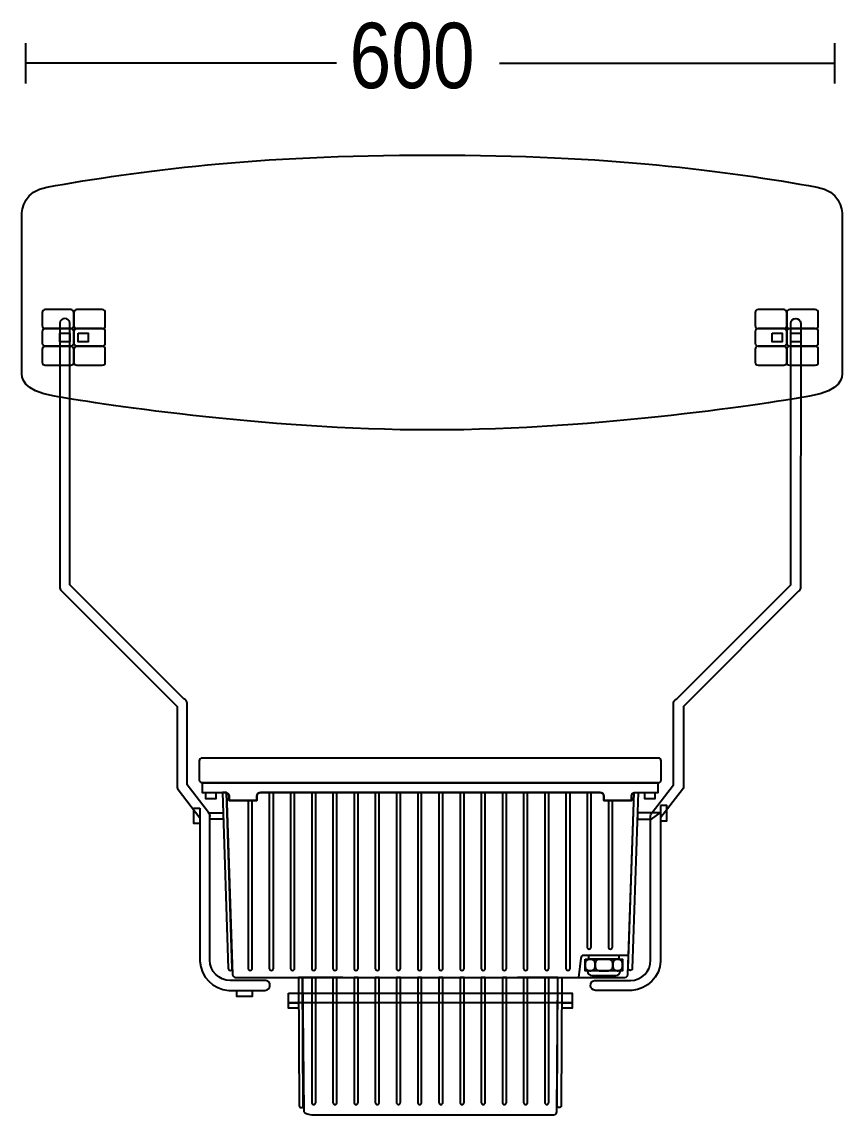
# Model space of a CAD drawing. Extents: x 0 to 208, y 8 to 218.
# Drawn here: x 0.2 to 97.3, y 89.3 to 218.1 of the extents above; entities that cross this region are included whole.
import ezdxf

# ---------------------------------------------------------------- set-up
doc = ezdxf.new("R2010")
doc.units = 0
doc.layers.add('LIVELLO_1', color=160, linetype='Continuous')
doc.styles.add('STD', font='txt')

# ---------------------------------------------------------------- blocks, each defined once
blk = doc.blocks.new('AI9-BLK1')
at = {"layer": 'LIVELLO_1', "color": 7}
for p, q in [((-103.48, 99.29), (-103.48, 104.1)), ((-7.74, 99.29), (-7.74, 104.1)), ((-66.7, 101.7), (-103.48, 101.7)), ((-47.4, 101.7), (-7.74, 101.7))]:
    blk.add_line(p, q, dxfattribs=at)
for points in [[(-99.46, 69.76), (-98.27, 69.76), (-98.27, 68.73), (-99.46, 68.73)], [(-97.28, 69.76), (-96.09, 69.76), (-96.09, 68.73), (-97.28, 68.73)], [(-15.14, 69.76), (-13.94, 69.76), (-13.94, 68.73), (-15.14, 68.73)], [(-12.95, 69.76), (-11.76, 69.76), (-11.76, 68.73), (-12.95, 68.73)], [(-82.18, 15.37), (-81.01, 15.37), (-81.01, 14.6), (-82.18, 14.6)], [(-30.21, 15.37), (-29.04, 15.37), (-29.04, 14.6), (-30.21, 14.6)], [(-82.87, 13.49), (-82.87, 11.68), (-83.6, 11.68), (-83.6, 13.49)], [(-80.14, 12.96), (-80.14, 12.2), (-81.72, 12.2), (-81.72, 12.96)], [(-31.09, 12.96), (-31.09, 12.2), (-29.41, 12.2), (-28.4, 12.96)], [(-28.35, 13.83), (-28.35, 12.01), (-27.62, 12.01), (-27.62, 13.83)], [(-37.27, -4.37), (-32.85, -4.37), (-32.85, -5.75), (-37.27, -5.75)], [(-36.85, -3.92), (-33.28, -3.92), (-33.28, -4.37), (-36.85, -4.37)], [(-78.5, -8.07), (-76.69, -8.07), (-76.69, -8.79), (-78.5, -8.79)], [(-72.39, -8.39), (-38.83, -8.39), (-38.83, -9.53), (-40.39, -9.53), (-70.83, -9.53), (-72.39, -9.53)], [(-72.39, -9.55), (-71.21, -9.55), (-71.21, -10.19), (-72.39, -10.19)], [(-40.01, -9.55), (-38.83, -9.55), (-38.83, -10.19), (-40.01, -10.19)]]:
    blk.add_lwpolyline(points, close=True, dxfattribs=at)
for points, knots in [([(-55.4, 90.83), (-76.51, 90.83), (-89.96, 89), (-101.01, 87.04), (-103.58, 86.58), (-103.96, 84.59), (-103.96, 83.59), (-103.96, 83.59), (-103.96, 65.33), (-103.96, 65.33), (-103.96, 64.37), (-103.96, 62.98), (-100.08, 62.28), (-96, 61.55), (-75.45, 58.28), (-55.4, 58.28), (-35.36, 58.28), (-14.81, 61.55), (-10.73, 62.28), (-6.85, 62.98), (-6.85, 64.37), (-6.85, 65.33), (-6.85, 65.33), (-6.85, 83.59), (-6.85, 83.59), (-6.85, 84.59), (-7.23, 86.58), (-9.8, 87.04), (-20.85, 89), (-34.29, 90.83), (-55.4, 90.83)], [0, 0, 0, 0, 1, 1, 1, 2, 2, 2, 3, 3, 3, 4, 4, 4, 5, 5, 5, 6, 6, 6, 7, 7, 7, 8, 8, 8, 9, 9, 9, 10, 10, 10, 10]), ([(-101.18, 72.54), (-101.18, 72.54), (-98.16, 72.54), (-98.16, 72.54), (-97.97, 72.54), (-97.8, 72.38), (-97.8, 72.18), (-97.8, 72.18), (-97.8, 70.64), (-97.8, 70.64), (-97.8, 70.45), (-97.97, 70.28), (-98.16, 70.28), (-98.16, 70.28), (-101.18, 70.28), (-101.18, 70.28), (-101.38, 70.28), (-101.54, 70.45), (-101.54, 70.64), (-101.54, 70.64), (-101.54, 72.18), (-101.54, 72.18), (-101.54, 72.38), (-101.38, 72.54), (-101.18, 72.54)], [0, 0, 0, 0, 1, 1, 1, 2, 2, 2, 3, 3, 3, 4, 4, 4, 5, 5, 5, 6, 6, 6, 7, 7, 7, 8, 8, 8, 8]), ([(-97.44, 72.54), (-97.44, 72.54), (-94.43, 72.54), (-94.43, 72.54), (-94.23, 72.54), (-94.07, 72.38), (-94.07, 72.18), (-94.07, 72.18), (-94.07, 70.64), (-94.07, 70.64), (-94.07, 70.45), (-94.23, 70.28), (-94.43, 70.28), (-94.43, 70.28), (-97.44, 70.28), (-97.44, 70.28), (-97.64, 70.28), (-97.8, 70.45), (-97.8, 70.64), (-97.8, 70.64), (-97.8, 72.18), (-97.8, 72.18), (-97.8, 72.38), (-97.64, 72.54), (-97.44, 72.54)], [0, 0, 0, 0, 1, 1, 1, 2, 2, 2, 3, 3, 3, 4, 4, 4, 5, 5, 5, 6, 6, 6, 7, 7, 7, 8, 8, 8, 8]), ([(-16.8, 72.54), (-16.8, 72.54), (-13.78, 72.54), (-13.78, 72.54), (-13.58, 72.54), (-13.42, 72.38), (-13.42, 72.18), (-13.42, 72.18), (-13.42, 70.64), (-13.42, 70.64), (-13.42, 70.45), (-13.58, 70.28), (-13.78, 70.28), (-13.78, 70.28), (-16.8, 70.28), (-16.8, 70.28), (-17, 70.28), (-17.16, 70.45), (-17.16, 70.64), (-17.16, 70.64), (-17.16, 72.18), (-17.16, 72.18), (-17.16, 72.38), (-17, 72.54), (-16.8, 72.54)], [0, 0, 0, 0, 1, 1, 1, 2, 2, 2, 3, 3, 3, 4, 4, 4, 5, 5, 5, 6, 6, 6, 7, 7, 7, 8, 8, 8, 8]), ([(-13.06, 72.54), (-13.06, 72.54), (-10.04, 72.54), (-10.04, 72.54), (-9.84, 72.54), (-9.68, 72.38), (-9.68, 72.18), (-9.68, 72.18), (-9.68, 70.64), (-9.68, 70.64), (-9.68, 70.45), (-9.84, 70.28), (-10.04, 70.28), (-10.04, 70.28), (-13.06, 70.28), (-13.06, 70.28), (-13.26, 70.28), (-13.42, 70.45), (-13.42, 70.64), (-13.42, 70.64), (-13.42, 72.18), (-13.42, 72.18), (-13.42, 72.38), (-13.26, 72.54), (-13.06, 72.54)], [0, 0, 0, 0, 1, 1, 1, 2, 2, 2, 3, 3, 3, 4, 4, 4, 5, 5, 5, 6, 6, 6, 7, 7, 7, 8, 8, 8, 8]), ([(-75.18, -8.07), (-75.18, -8.07), (-79.47, -8.07), (-79.47, -8.07), (-81.32, -7.97), (-82.8, -6.47), (-82.87, -4.61), (-82.87, -4.61), (-82.87, 12.35), (-82.87, 12.35), (-82.87, 12.35), (-85.45, 15.73), (-85.45, 15.73), (-85.57, 15.88), (-85.6, 16.05), (-85.57, 16.19), (-85.57, 16.19), (-85.57, 25.55), (-85.57, 25.55), (-85.57, 25.55), (-99.21, 39.2), (-99.21, 39.2), (-99.34, 39.28), (-99.43, 39.41), (-99.45, 39.59), (-99.45, 39.59), (-99.46, 70.89), (-99.46, 70.89), (-99.46, 71.68), (-98.27, 71.68), (-98.27, 70.89), (-98.27, 70.89), (-98.27, 39.93), (-98.27, 39.93), (-98.27, 39.93), (-84.79, 26.45), (-84.79, 26.45), (-84.57, 26.39), (-84.38, 26.2), (-84.38, 25.89), (-84.38, 25.89), (-84.38, 16.28), (-84.38, 16.28), (-84.38, 16.28), (-81.87, 12.99), (-81.87, 12.99), (-81.77, 12.86), (-81.74, 12.81), (-81.72, 12.75), (-81.67, 12.65), (-81.67, 12.54), (-81.69, 12.44), (-81.69, 12.44), (-81.7, -4.49), (-81.7, -4.49), (-81.7, -5.82), (-80.62, -6.9), (-79.29, -6.9), (-79.29, -6.9), (-75.21, -6.9), (-75.21, -6.9), (-75.21, -6.9), (-75.06, -6.89), (-75.06, -6.89), (-74.39, -7), (-74.42, -8.07), (-75.18, -8.07)], [0, 0, 0, 0, 1, 1, 1, 2, 2, 2, 3, 3, 3, 4, 4, 4, 5, 5, 5, 6, 6, 6, 7, 7, 7, 8, 8, 8, 9, 9, 9, 10, 10, 10, 11, 11, 11, 12, 12, 12, 13, 13, 13, 14, 14, 14, 15, 15, 15, 16, 16, 16, 17, 17, 17, 18, 18, 18, 19, 19, 19, 20, 20, 20, 21, 21, 21, 22, 22, 22, 22]), ([(-75.18, -8.07), (-75.18, -8.07), (-79.47, -8.07), (-79.47, -8.07), (-81.32, -7.97), (-82.8, -6.47), (-82.87, -4.61), (-82.87, -4.61), (-82.87, 12.35), (-82.87, 12.35), (-82.87, 12.35), (-85.45, 15.73), (-85.45, 15.73), (-85.57, 15.88), (-85.6, 16.05), (-85.57, 16.19), (-85.57, 16.19), (-85.57, 25.55), (-85.57, 25.55), (-85.57, 25.55), (-99.21, 39.2), (-99.21, 39.2), (-99.34, 39.28), (-99.43, 39.41), (-99.45, 39.59), (-99.45, 39.59), (-99.46, 70.89), (-99.46, 70.89), (-99.46, 71.68), (-98.27, 71.68), (-98.27, 70.89), (-98.27, 70.89), (-98.27, 39.93), (-98.27, 39.93), (-98.27, 39.93), (-84.79, 26.45), (-84.79, 26.45), (-84.57, 26.39), (-84.38, 26.2), (-84.38, 25.89), (-84.38, 25.89), (-84.38, 16.28), (-84.38, 16.28), (-84.38, 16.28), (-81.87, 12.99), (-81.87, 12.99), (-81.77, 12.86), (-81.74, 12.81), (-81.72, 12.75), (-81.67, 12.65), (-81.67, 12.54), (-81.69, 12.44), (-81.69, 12.44), (-81.7, -4.49), (-81.7, -4.49), (-81.7, -5.82), (-80.62, -6.9), (-79.29, -6.9), (-79.29, -6.9), (-75.21, -6.9), (-75.21, -6.9), (-75.21, -6.9), (-75.06, -6.89), (-75.06, -6.89), (-74.39, -7), (-74.42, -8.07), (-75.18, -8.07)], [0, 0, 0, 0, 1, 1, 1, 2, 2, 2, 3, 3, 3, 4, 4, 4, 5, 5, 5, 6, 6, 6, 7, 7, 7, 8, 8, 8, 9, 9, 9, 10, 10, 10, 11, 11, 11, 12, 12, 12, 13, 13, 13, 14, 14, 14, 15, 15, 15, 16, 16, 16, 17, 17, 17, 18, 18, 18, 19, 19, 19, 20, 20, 20, 21, 21, 21, 22, 22, 22, 22]), ([(-36.05, -8.07), (-36.05, -8.07), (-31.76, -8.07), (-31.76, -8.07), (-29.91, -7.97), (-28.42, -6.47), (-28.35, -4.61), (-28.35, -4.61), (-28.35, 12.35), (-28.35, 12.35), (-28.35, 12.35), (-25.77, 15.73), (-25.77, 15.73), (-25.65, 15.88), (-25.62, 16.05), (-25.65, 16.19), (-25.65, 16.19), (-25.65, 25.55), (-25.65, 25.55), (-25.65, 25.55), (-12.01, 39.2), (-12.01, 39.2), (-11.89, 39.28), (-11.8, 39.41), (-11.77, 39.59), (-11.77, 39.59), (-11.76, 70.89), (-11.76, 70.89), (-11.76, 71.68), (-12.95, 71.68), (-12.95, 70.89), (-12.95, 70.89), (-12.95, 39.93), (-12.95, 39.93), (-12.95, 39.93), (-26.43, 26.45), (-26.43, 26.45), (-26.66, 26.39), (-26.84, 26.2), (-26.84, 25.89), (-26.84, 25.89), (-26.84, 16.28), (-26.84, 16.28), (-26.84, 16.28), (-29.35, 12.99), (-29.35, 12.99), (-29.45, 12.86), (-29.49, 12.81), (-29.51, 12.75), (-29.55, 12.65), (-29.56, 12.54), (-29.54, 12.44), (-29.54, 12.44), (-29.53, -4.49), (-29.53, -4.49), (-29.53, -5.82), (-30.6, -6.9), (-31.93, -6.9), (-31.93, -6.9), (-36.01, -6.9), (-36.01, -6.9), (-36.01, -6.9), (-36.16, -6.89), (-36.16, -6.89), (-36.84, -7), (-36.8, -8.07), (-36.05, -8.07)], [0, 0, 0, 0, 1, 1, 1, 2, 2, 2, 3, 3, 3, 4, 4, 4, 5, 5, 5, 6, 6, 6, 7, 7, 7, 8, 8, 8, 9, 9, 9, 10, 10, 10, 11, 11, 11, 12, 12, 12, 13, 13, 13, 14, 14, 14, 15, 15, 15, 16, 16, 16, 17, 17, 17, 18, 18, 18, 19, 19, 19, 20, 20, 20, 21, 21, 21, 22, 22, 22, 22]), ([(-36.05, -8.07), (-36.05, -8.07), (-31.76, -8.07), (-31.76, -8.07), (-29.91, -7.97), (-28.42, -6.47), (-28.35, -4.61), (-28.35, -4.61), (-28.35, 12.35), (-28.35, 12.35), (-28.35, 12.35), (-25.77, 15.73), (-25.77, 15.73), (-25.65, 15.88), (-25.62, 16.05), (-25.65, 16.19), (-25.65, 16.19), (-25.65, 25.55), (-25.65, 25.55), (-25.65, 25.55), (-12.01, 39.2), (-12.01, 39.2), (-11.89, 39.28), (-11.8, 39.41), (-11.77, 39.59), (-11.77, 39.59), (-11.76, 70.89), (-11.76, 70.89), (-11.76, 71.68), (-12.95, 71.68), (-12.95, 70.89), (-12.95, 70.89), (-12.95, 39.93), (-12.95, 39.93), (-12.95, 39.93), (-26.43, 26.45), (-26.43, 26.45), (-26.66, 26.39), (-26.84, 26.2), (-26.84, 25.89), (-26.84, 25.89), (-26.84, 16.28), (-26.84, 16.28), (-26.84, 16.28), (-29.35, 12.99), (-29.35, 12.99), (-29.45, 12.86), (-29.49, 12.81), (-29.51, 12.75), (-29.55, 12.65), (-29.56, 12.54), (-29.54, 12.44), (-29.54, 12.44), (-29.53, -4.49), (-29.53, -4.49), (-29.53, -5.82), (-30.6, -6.9), (-31.93, -6.9), (-31.93, -6.9), (-36.01, -6.9), (-36.01, -6.9), (-36.01, -6.9), (-36.16, -6.89), (-36.16, -6.89), (-36.84, -7), (-36.8, -8.07), (-36.05, -8.07)], [0, 0, 0, 0, 1, 1, 1, 2, 2, 2, 3, 3, 3, 4, 4, 4, 5, 5, 5, 6, 6, 6, 7, 7, 7, 8, 8, 8, 9, 9, 9, 10, 10, 10, 11, 11, 11, 12, 12, 12, 13, 13, 13, 14, 14, 14, 15, 15, 15, 16, 16, 16, 17, 17, 17, 18, 18, 18, 19, 19, 19, 20, 20, 20, 21, 21, 21, 22, 22, 22, 22]), ([(-101.18, 70.28), (-101.18, 70.28), (-98.16, 70.28), (-98.16, 70.28), (-97.97, 70.28), (-97.8, 70.12), (-97.8, 69.92), (-97.8, 69.92), (-97.8, 68.56), (-97.8, 68.56), (-97.8, 68.36), (-97.97, 68.2), (-98.16, 68.2), (-98.16, 68.2), (-101.18, 68.2), (-101.18, 68.2), (-101.38, 68.2), (-101.54, 68.36), (-101.54, 68.56), (-101.54, 68.56), (-101.54, 69.92), (-101.54, 69.92), (-101.54, 70.12), (-101.38, 70.28), (-101.18, 70.28)], [0, 0, 0, 0, 1, 1, 1, 2, 2, 2, 3, 3, 3, 4, 4, 4, 5, 5, 5, 6, 6, 6, 7, 7, 7, 8, 8, 8, 8]), ([(-97.44, 70.28), (-97.44, 70.28), (-94.43, 70.28), (-94.43, 70.28), (-94.23, 70.28), (-94.07, 70.12), (-94.07, 69.92), (-94.07, 69.92), (-94.07, 68.56), (-94.07, 68.56), (-94.07, 68.36), (-94.23, 68.2), (-94.43, 68.2), (-94.43, 68.2), (-97.44, 68.2), (-97.44, 68.2), (-97.64, 68.2), (-97.8, 68.36), (-97.8, 68.56), (-97.8, 68.56), (-97.8, 69.92), (-97.8, 69.92), (-97.8, 70.12), (-97.64, 70.28), (-97.44, 70.28)], [0, 0, 0, 0, 1, 1, 1, 2, 2, 2, 3, 3, 3, 4, 4, 4, 5, 5, 5, 6, 6, 6, 7, 7, 7, 8, 8, 8, 8]), ([(-16.8, 70.28), (-16.8, 70.28), (-13.78, 70.28), (-13.78, 70.28), (-13.58, 70.28), (-13.42, 70.12), (-13.42, 69.92), (-13.42, 69.92), (-13.42, 68.56), (-13.42, 68.56), (-13.42, 68.36), (-13.58, 68.2), (-13.78, 68.2), (-13.78, 68.2), (-16.8, 68.2), (-16.8, 68.2), (-17, 68.2), (-17.16, 68.36), (-17.16, 68.56), (-17.16, 68.56), (-17.16, 69.92), (-17.16, 69.92), (-17.16, 70.12), (-17, 70.28), (-16.8, 70.28)], [0, 0, 0, 0, 1, 1, 1, 2, 2, 2, 3, 3, 3, 4, 4, 4, 5, 5, 5, 6, 6, 6, 7, 7, 7, 8, 8, 8, 8]), ([(-13.06, 70.28), (-13.06, 70.28), (-10.04, 70.28), (-10.04, 70.28), (-9.84, 70.28), (-9.68, 70.12), (-9.68, 69.92), (-9.68, 69.92), (-9.68, 68.56), (-9.68, 68.56), (-9.68, 68.36), (-9.84, 68.2), (-10.04, 68.2), (-10.04, 68.2), (-13.06, 68.2), (-13.06, 68.2), (-13.26, 68.2), (-13.42, 68.36), (-13.42, 68.56), (-13.42, 68.56), (-13.42, 69.92), (-13.42, 69.92), (-13.42, 70.12), (-13.26, 70.28), (-13.06, 70.28)], [0, 0, 0, 0, 1, 1, 1, 2, 2, 2, 3, 3, 3, 4, 4, 4, 5, 5, 5, 6, 6, 6, 7, 7, 7, 8, 8, 8, 8]), ([(-101.18, 68.2), (-101.18, 68.2), (-98.16, 68.2), (-98.16, 68.2), (-97.97, 68.2), (-97.8, 68.04), (-97.8, 67.84), (-97.8, 67.84), (-97.8, 66.3), (-97.8, 66.3), (-97.8, 66.1), (-97.97, 65.95), (-98.16, 65.95), (-98.16, 65.95), (-101.18, 65.95), (-101.18, 65.95), (-101.38, 65.95), (-101.54, 66.1), (-101.54, 66.3), (-101.54, 66.3), (-101.54, 67.84), (-101.54, 67.84), (-101.54, 68.04), (-101.38, 68.2), (-101.18, 68.2)], [0, 0, 0, 0, 1, 1, 1, 2, 2, 2, 3, 3, 3, 4, 4, 4, 5, 5, 5, 6, 6, 6, 7, 7, 7, 8, 8, 8, 8]), ([(-97.44, 68.2), (-97.44, 68.2), (-94.43, 68.2), (-94.43, 68.2), (-94.23, 68.2), (-94.07, 68.04), (-94.07, 67.84), (-94.07, 67.84), (-94.07, 66.3), (-94.07, 66.3), (-94.07, 66.1), (-94.23, 65.95), (-94.43, 65.95), (-94.43, 65.95), (-97.44, 65.95), (-97.44, 65.95), (-97.64, 65.95), (-97.8, 66.1), (-97.8, 66.3), (-97.8, 66.3), (-97.8, 67.84), (-97.8, 67.84), (-97.8, 68.04), (-97.64, 68.2), (-97.44, 68.2)], [0, 0, 0, 0, 1, 1, 1, 2, 2, 2, 3, 3, 3, 4, 4, 4, 5, 5, 5, 6, 6, 6, 7, 7, 7, 8, 8, 8, 8]), ([(-16.8, 68.2), (-16.8, 68.2), (-13.78, 68.2), (-13.78, 68.2), (-13.58, 68.2), (-13.42, 68.04), (-13.42, 67.84), (-13.42, 67.84), (-13.42, 66.3), (-13.42, 66.3), (-13.42, 66.1), (-13.58, 65.95), (-13.78, 65.95), (-13.78, 65.95), (-16.8, 65.95), (-16.8, 65.95), (-17, 65.95), (-17.16, 66.1), (-17.16, 66.3), (-17.16, 66.3), (-17.16, 67.84), (-17.16, 67.84), (-17.16, 68.04), (-17, 68.2), (-16.8, 68.2)], [0, 0, 0, 0, 1, 1, 1, 2, 2, 2, 3, 3, 3, 4, 4, 4, 5, 5, 5, 6, 6, 6, 7, 7, 7, 8, 8, 8, 8]), ([(-13.06, 68.2), (-13.06, 68.2), (-10.04, 68.2), (-10.04, 68.2), (-9.84, 68.2), (-9.68, 68.04), (-9.68, 67.84), (-9.68, 67.84), (-9.68, 66.3), (-9.68, 66.3), (-9.68, 66.1), (-9.84, 65.95), (-10.04, 65.95), (-10.04, 65.95), (-13.06, 65.95), (-13.06, 65.95), (-13.26, 65.95), (-13.42, 66.1), (-13.42, 66.3), (-13.42, 66.3), (-13.42, 67.84), (-13.42, 67.84), (-13.42, 68.04), (-13.26, 68.2), (-13.06, 68.2)], [0, 0, 0, 0, 1, 1, 1, 2, 2, 2, 3, 3, 3, 4, 4, 4, 5, 5, 5, 6, 6, 6, 7, 7, 7, 8, 8, 8, 8]), ([(-82.61, 19.44), (-82.61, 19.44), (-28.62, 19.44), (-28.62, 19.44), (-28.43, 19.44), (-28.28, 19.29), (-28.28, 19.1), (-28.28, 19.1), (-28.28, 16.85), (-28.28, 16.85), (-28.28, 16.66), (-28.43, 16.51), (-28.62, 16.51), (-28.62, 16.51), (-82.61, 16.51), (-82.61, 16.51), (-82.8, 16.51), (-82.95, 16.66), (-82.95, 16.85), (-82.95, 16.85), (-82.95, 19.1), (-82.95, 19.1), (-82.95, 19.29), (-82.8, 19.44), (-82.61, 19.44)], [0, 0, 0, 0, 1, 1, 1, 2, 2, 2, 3, 3, 3, 4, 4, 4, 5, 5, 5, 6, 6, 6, 7, 7, 7, 8, 8, 8, 8]), ([(-82.61, 16.51), (-82.61, 16.51), (-28.62, 16.51), (-28.62, 16.51), (-28.62, 16.51), (-28.62, 15.37), (-28.62, 15.37), (-28.62, 15.37), (-31.38, 15.37), (-31.38, 15.37), (-31.61, 15.37), (-31.8, 15.17), (-31.8, 14.94), (-31.8, 14.94), (-31.8, 14.39), (-31.8, 14.39), (-31.8, 14.39), (-35.08, 14.39), (-35.08, 14.39), (-35.08, 14.39), (-35.08, 14.94), (-35.08, 14.94), (-35.08, 15.17), (-35.27, 15.37), (-35.51, 15.37), (-35.51, 15.37), (-75.71, 15.37), (-75.71, 15.37), (-75.95, 15.37), (-76.14, 15.17), (-76.14, 14.94), (-76.14, 14.94), (-76.14, 14.39), (-76.14, 14.39), (-76.14, 14.39), (-79.42, 14.39), (-79.42, 14.39), (-79.42, 14.39), (-79.42, 14.94), (-79.42, 14.94), (-79.42, 15.17), (-79.61, 15.37), (-79.85, 15.37), (-79.85, 15.37), (-82.61, 15.37), (-82.61, 15.37), (-82.61, 15.37), (-82.61, 16.51), (-82.61, 16.51)], [0, 0, 0, 0, 1, 1, 1, 2, 2, 2, 3, 3, 3, 4, 4, 4, 5, 5, 5, 6, 6, 6, 7, 7, 7, 8, 8, 8, 9, 9, 9, 10, 10, 10, 11, 11, 11, 12, 12, 12, 13, 13, 13, 14, 14, 14, 15, 15, 15, 16, 16, 16, 16]), ([(-79.73, 15.37), (-79.73, 15.37), (-79.05, -5.47), (-79.05, -5.47), (-79.05, -5.6), (-79.14, -5.71), (-79.27, -5.71), (-79.42, -5.71), (-79.52, -5.6), (-79.52, -5.47), (-79.52, -5.47), (-80.2, 15.37), (-80.2, 15.37), (-80.2, 15.37), (-79.73, 15.37), (-79.73, 15.37)], [0, 0, 0, 0, 1, 1, 1, 2, 2, 2, 3, 3, 3, 4, 4, 4, 5, 5, 5, 5]), ([(-79, -6.21), (-79, -6.21), (-79.73, 15.35), (-79.73, 15.35), (-79.55, 15.3), (-79.42, 15.13), (-79.42, 14.94), (-79.42, 14.94), (-79.42, 14.39), (-79.42, 14.39), (-79.42, 14.39), (-76.14, 14.39), (-76.14, 14.39), (-76.14, 14.39), (-76.14, 14.94), (-76.14, 14.94), (-76.14, 15.17), (-75.95, 15.37), (-75.71, 15.37), (-75.71, 15.37), (-35.51, 15.37), (-35.51, 15.37), (-35.27, 15.37), (-35.08, 15.17), (-35.08, 14.94), (-35.08, 14.94), (-35.08, 14.39), (-35.08, 14.39), (-35.08, 14.39), (-31.8, 14.39), (-31.8, 14.39), (-31.8, 14.39), (-31.8, 14.94), (-31.8, 14.94), (-31.8, 15.13), (-31.67, 15.3), (-31.49, 15.35), (-31.49, 15.35), (-32.23, -6.21), (-32.23, -6.21), (-32.23, -6.39), (-32.38, -6.54), (-32.57, -6.54), (-32.57, -6.54), (-78.66, -6.54), (-78.66, -6.54), (-78.85, -6.54), (-79, -6.39), (-79, -6.21)], [0, 0, 0, 0, 1, 1, 1, 2, 2, 2, 3, 3, 3, 4, 4, 4, 5, 5, 5, 6, 6, 6, 7, 7, 7, 8, 8, 8, 9, 9, 9, 10, 10, 10, 11, 11, 11, 12, 12, 12, 13, 13, 13, 14, 14, 14, 15, 15, 15, 16, 16, 16, 16]), ([(-76.69, 14.39), (-76.69, 14.39), (-76.69, -5.47), (-76.69, -5.47), (-76.69, -5.6), (-76.8, -5.71), (-76.93, -5.71), (-77.06, -5.71), (-77.17, -5.6), (-77.17, -5.47), (-77.17, -5.47), (-77.17, 14.39), (-77.17, 14.39), (-77.17, 14.39), (-76.69, 14.39), (-76.69, 14.39)], [0, 0, 0, 0, 1, 1, 1, 2, 2, 2, 3, 3, 3, 4, 4, 4, 5, 5, 5, 5]), ([(-74.18, 15.37), (-74.18, 15.37), (-74.18, -5.47), (-74.18, -5.47), (-74.18, -5.6), (-74.29, -5.71), (-74.41, -5.71), (-74.56, -5.71), (-74.66, -5.6), (-74.66, -5.47), (-74.66, -5.47), (-74.66, 15.37), (-74.66, 15.37), (-74.66, 15.37), (-74.18, 15.37), (-74.18, 15.37)], [0, 0, 0, 0, 1, 1, 1, 2, 2, 2, 3, 3, 3, 4, 4, 4, 5, 5, 5, 5]), ([(-71.68, 15.37), (-71.68, 15.37), (-71.68, -5.47), (-71.68, -5.47), (-71.68, -5.6), (-71.78, -5.71), (-71.9, -5.71), (-72.05, -5.71), (-72.15, -5.6), (-72.15, -5.47), (-72.15, -5.47), (-72.15, 15.37), (-72.15, 15.37), (-72.15, 15.37), (-71.68, 15.37), (-71.68, 15.37)], [0, 0, 0, 0, 1, 1, 1, 2, 2, 2, 3, 3, 3, 4, 4, 4, 5, 5, 5, 5]), ([(-69.17, 15.37), (-69.17, 15.37), (-69.17, -5.47), (-69.17, -5.47), (-69.17, -5.6), (-69.27, -5.71), (-69.4, -5.71), (-69.54, -5.71), (-69.64, -5.6), (-69.64, -5.47), (-69.64, -5.47), (-69.64, 15.37), (-69.64, 15.37), (-69.64, 15.37), (-69.17, 15.37), (-69.17, 15.37)], [0, 0, 0, 0, 1, 1, 1, 2, 2, 2, 3, 3, 3, 4, 4, 4, 5, 5, 5, 5]), ([(-66.66, 15.37), (-66.66, 15.37), (-66.66, -5.47), (-66.66, -5.47), (-66.66, -5.6), (-66.76, -5.71), (-66.89, -5.71), (-67.03, -5.71), (-67.14, -5.6), (-67.14, -5.47), (-67.14, -5.47), (-67.14, 15.37), (-67.14, 15.37), (-67.14, 15.37), (-66.66, 15.37), (-66.66, 15.37)], [0, 0, 0, 0, 1, 1, 1, 2, 2, 2, 3, 3, 3, 4, 4, 4, 5, 5, 5, 5]), ([(-64.15, 15.37), (-64.15, 15.37), (-64.15, -5.47), (-64.15, -5.47), (-64.15, -5.6), (-64.26, -5.71), (-64.38, -5.71), (-64.53, -5.71), (-64.63, -5.6), (-64.63, -5.47), (-64.63, -5.47), (-64.63, 15.37), (-64.63, 15.37), (-64.63, 15.37), (-64.15, 15.37), (-64.15, 15.37)], [0, 0, 0, 0, 1, 1, 1, 2, 2, 2, 3, 3, 3, 4, 4, 4, 5, 5, 5, 5]), ([(-61.65, 15.37), (-61.65, 15.37), (-61.65, -5.47), (-61.65, -5.47), (-61.65, -5.6), (-61.75, -5.71), (-61.87, -5.71), (-62.02, -5.71), (-62.12, -5.6), (-62.12, -5.47), (-62.12, -5.47), (-62.12, 15.37), (-62.12, 15.37), (-62.12, 15.37), (-61.65, 15.37), (-61.65, 15.37)], [0, 0, 0, 0, 1, 1, 1, 2, 2, 2, 3, 3, 3, 4, 4, 4, 5, 5, 5, 5]), ([(-59.14, 15.37), (-59.14, 15.37), (-59.14, -5.47), (-59.14, -5.47), (-59.14, -5.6), (-59.24, -5.71), (-59.37, -5.71), (-59.51, -5.71), (-59.61, -5.6), (-59.61, -5.47), (-59.61, -5.47), (-59.61, 15.37), (-59.61, 15.37), (-59.61, 15.37), (-59.14, 15.37), (-59.14, 15.37)], [0, 0, 0, 0, 1, 1, 1, 2, 2, 2, 3, 3, 3, 4, 4, 4, 5, 5, 5, 5]), ([(-56.63, 15.37), (-56.63, 15.37), (-56.63, -5.47), (-56.63, -5.47), (-56.63, -5.6), (-56.73, -5.71), (-56.86, -5.71), (-57, -5.71), (-57.1, -5.6), (-57.1, -5.47), (-57.1, -5.47), (-57.1, 15.37), (-57.1, 15.37), (-57.1, 15.37), (-56.63, 15.37), (-56.63, 15.37)], [0, 0, 0, 0, 1, 1, 1, 2, 2, 2, 3, 3, 3, 4, 4, 4, 5, 5, 5, 5]), ([(-54.12, 15.37), (-54.12, 15.37), (-54.12, -5.47), (-54.12, -5.47), (-54.12, -5.6), (-54.22, -5.71), (-54.35, -5.71), (-54.49, -5.71), (-54.59, -5.6), (-54.59, -5.47), (-54.59, -5.47), (-54.59, 15.37), (-54.59, 15.37), (-54.59, 15.37), (-54.12, 15.37), (-54.12, 15.37)], [0, 0, 0, 0, 1, 1, 1, 2, 2, 2, 3, 3, 3, 4, 4, 4, 5, 5, 5, 5]), ([(-51.61, 15.37), (-51.61, 15.37), (-51.61, -5.47), (-51.61, -5.47), (-51.61, -5.6), (-51.72, -5.71), (-51.84, -5.71), (-51.98, -5.71), (-52.09, -5.6), (-52.09, -5.47), (-52.09, -5.47), (-52.09, 15.37), (-52.09, 15.37), (-52.09, 15.37), (-51.61, 15.37), (-51.61, 15.37)], [0, 0, 0, 0, 1, 1, 1, 2, 2, 2, 3, 3, 3, 4, 4, 4, 5, 5, 5, 5]), ([(-49.11, 15.37), (-49.11, 15.37), (-49.11, -5.47), (-49.11, -5.47), (-49.11, -5.6), (-49.21, -5.71), (-49.34, -5.71), (-49.48, -5.71), (-49.58, -5.6), (-49.58, -5.47), (-49.58, -5.47), (-49.58, 15.37), (-49.58, 15.37), (-49.58, 15.37), (-49.11, 15.37), (-49.11, 15.37)], [0, 0, 0, 0, 1, 1, 1, 2, 2, 2, 3, 3, 3, 4, 4, 4, 5, 5, 5, 5]), ([(-46.6, 15.37), (-46.6, 15.37), (-46.6, -5.47), (-46.6, -5.47), (-46.6, -5.6), (-46.7, -5.71), (-46.83, -5.71), (-46.97, -5.71), (-47.07, -5.6), (-47.07, -5.47), (-47.07, -5.47), (-47.07, 15.37), (-47.07, 15.37), (-47.07, 15.37), (-46.6, 15.37), (-46.6, 15.37)], [0, 0, 0, 0, 1, 1, 1, 2, 2, 2, 3, 3, 3, 4, 4, 4, 5, 5, 5, 5]), ([(-44.09, 15.37), (-44.09, 15.37), (-44.09, -5.47), (-44.09, -5.47), (-44.09, -5.6), (-44.19, -5.71), (-44.32, -5.71), (-44.46, -5.71), (-44.56, -5.6), (-44.56, -5.47), (-44.56, -5.47), (-44.56, 15.37), (-44.56, 15.37), (-44.56, 15.37), (-44.09, 15.37), (-44.09, 15.37)], [0, 0, 0, 0, 1, 1, 1, 2, 2, 2, 3, 3, 3, 4, 4, 4, 5, 5, 5, 5]), ([(-41.58, 15.37), (-41.58, 15.37), (-41.58, -5.47), (-41.58, -5.47), (-41.58, -5.6), (-41.68, -5.71), (-41.81, -5.71), (-41.95, -5.71), (-42.05, -5.6), (-42.05, -5.47), (-42.05, -5.47), (-42.05, 15.37), (-42.05, 15.37), (-42.05, 15.37), (-41.58, 15.37), (-41.58, 15.37)], [0, 0, 0, 0, 1, 1, 1, 2, 2, 2, 3, 3, 3, 4, 4, 4, 5, 5, 5, 5]), ([(-39.07, 15.37), (-39.07, 15.37), (-39.07, -5.47), (-39.07, -5.47), (-39.07, -5.6), (-39.18, -5.71), (-39.3, -5.71), (-39.44, -5.71), (-39.55, -5.6), (-39.55, -5.47), (-39.55, -5.47), (-39.55, 15.37), (-39.55, 15.37), (-39.55, 15.37), (-39.07, 15.37), (-39.07, 15.37)], [0, 0, 0, 0, 1, 1, 1, 2, 2, 2, 3, 3, 3, 4, 4, 4, 5, 5, 5, 5]), ([(-36.57, 15.37), (-36.57, 15.37), (-36.57, -2.96), (-36.57, -2.96), (-36.57, -3.08), (-36.67, -3.19), (-36.8, -3.19), (-36.94, -3.19), (-37.04, -3.08), (-37.04, -2.96), (-37.04, -2.96), (-37.04, 15.37), (-37.04, 15.37), (-37.04, 15.37), (-36.57, 15.37), (-36.57, 15.37)], [0, 0, 0, 0, 1, 1, 1, 2, 2, 2, 3, 3, 3, 4, 4, 4, 5, 5, 5, 5]), ([(-34.06, 14.39), (-34.06, 14.39), (-34.06, -2.96), (-34.06, -2.96), (-34.06, -3.08), (-34.16, -3.19), (-34.29, -3.19), (-34.43, -3.19), (-34.53, -3.08), (-34.53, -2.96), (-34.53, -2.96), (-34.53, 14.39), (-34.53, 14.39), (-34.53, 14.39), (-34.06, 14.39), (-34.06, 14.39)], [0, 0, 0, 0, 1, 1, 1, 2, 2, 2, 3, 3, 3, 4, 4, 4, 5, 5, 5, 5]), ([(-31.49, 15.37), (-31.49, 15.37), (-32.17, -5.47), (-32.17, -5.47), (-32.18, -5.6), (-32.08, -5.71), (-31.95, -5.71), (-31.81, -5.71), (-31.7, -5.6), (-31.7, -5.47), (-31.7, -5.47), (-31.02, 15.37), (-31.02, 15.37), (-31.02, 15.37), (-31.49, 15.37), (-31.49, 15.37)], [0, 0, 0, 0, 1, 1, 1, 2, 2, 2, 3, 3, 3, 4, 4, 4, 5, 5, 5, 5]), ([(-37.46, -3.93), (-37.46, -3.93), (-32.15, -3.93), (-32.15, -3.93), (-32.15, -3.93), (-32.23, -6.21), (-32.23, -6.21), (-32.23, -6.39), (-32.38, -6.54), (-32.57, -6.54), (-32.57, -6.54), (-38.06, -6.54), (-38.06, -6.54), (-38.06, -6.54), (-37.79, -4.27), (-37.79, -4.27), (-37.79, -4.08), (-37.64, -3.93), (-37.46, -3.93)], [0, 0, 0, 0, 1, 1, 1, 2, 2, 2, 3, 3, 3, 4, 4, 4, 5, 5, 5, 6, 6, 6, 6]), ([(-36.76, -4.37), (-36.76, -4.37), (-36.62, -4.37), (-36.62, -4.37), (-36.34, -4.37), (-36.11, -4.6), (-36.11, -4.88), (-36.11, -4.88), (-36.11, -5.24), (-36.11, -5.24), (-36.11, -5.53), (-36.34, -5.75), (-36.62, -5.75), (-36.62, -5.75), (-36.76, -5.75), (-36.76, -5.75), (-37.05, -5.75), (-37.27, -5.53), (-37.27, -5.24), (-37.27, -5.24), (-37.27, -4.88), (-37.27, -4.88), (-37.27, -4.6), (-37.05, -4.37), (-36.76, -4.37)], [0, 0, 0, 0, 1, 1, 1, 2, 2, 2, 3, 3, 3, 4, 4, 4, 5, 5, 5, 6, 6, 6, 7, 7, 7, 8, 8, 8, 8]), ([(-35.6, -4.37), (-35.6, -4.37), (-34.52, -4.37), (-34.52, -4.37), (-34.24, -4.37), (-34.01, -4.6), (-34.01, -4.88), (-34.01, -4.88), (-34.01, -5.24), (-34.01, -5.24), (-34.01, -5.53), (-34.24, -5.75), (-34.52, -5.75), (-34.52, -5.75), (-35.6, -5.75), (-35.6, -5.75), (-35.88, -5.75), (-36.11, -5.53), (-36.11, -5.24), (-36.11, -5.24), (-36.11, -4.88), (-36.11, -4.88), (-36.11, -4.6), (-35.88, -4.37), (-35.6, -4.37)], [0, 0, 0, 0, 1, 1, 1, 2, 2, 2, 3, 3, 3, 4, 4, 4, 5, 5, 5, 6, 6, 6, 7, 7, 7, 8, 8, 8, 8]), ([(-33.5, -4.37), (-33.5, -4.37), (-33.36, -4.37), (-33.36, -4.37), (-33.08, -4.37), (-32.85, -4.6), (-32.85, -4.88), (-32.85, -4.88), (-32.85, -5.24), (-32.85, -5.24), (-32.85, -5.53), (-33.08, -5.75), (-33.36, -5.75), (-33.36, -5.75), (-33.5, -5.75), (-33.5, -5.75), (-33.79, -5.75), (-34.01, -5.53), (-34.01, -5.24), (-34.01, -5.24), (-34.01, -4.88), (-34.01, -4.88), (-34.01, -4.6), (-33.79, -4.37), (-33.5, -4.37)], [0, 0, 0, 0, 1, 1, 1, 2, 2, 2, 3, 3, 3, 4, 4, 4, 5, 5, 5, 6, 6, 6, 7, 7, 7, 8, 8, 8, 8]), ([(-33.12, -5.75), (-33.12, -5.75), (-33.12, -5.79), (-33.12, -5.79), (-33.12, -6.08), (-33.34, -6.3), (-33.63, -6.3), (-33.63, -6.3), (-36.5, -6.3), (-36.5, -6.3), (-36.78, -6.3), (-37.01, -6.08), (-37.01, -5.79), (-37.01, -5.79), (-37.01, -5.75), (-37.01, -5.75), (-37.01, -5.75), (-33.12, -5.75), (-33.12, -5.75)], [0, 0, 0, 0, 1, 1, 1, 2, 2, 2, 3, 3, 3, 4, 4, 4, 5, 5, 5, 6, 6, 6, 6]), ([(-70.72, -6.54), (-70.72, -6.54), (-70.64, -21.73), (-70.64, -21.73), (-70.63, -21.86), (-70.74, -21.96), (-70.86, -21.96), (-71, -21.96), (-71.11, -21.86), (-71.11, -21.73), (-71.11, -21.73), (-71.19, -6.54), (-71.19, -6.54), (-71.19, -6.54), (-70.72, -6.54), (-70.72, -6.54)], [0, 0, 0, 0, 1, 1, 1, 2, 2, 2, 3, 3, 3, 4, 4, 4, 5, 5, 5, 5]), ([(-70.72, -6.54), (-70.72, -6.54), (-70.64, -21.73), (-70.64, -21.73), (-70.63, -21.86), (-70.74, -21.96), (-70.86, -21.96), (-71, -21.96), (-71.11, -21.86), (-71.11, -21.73), (-71.11, -21.73), (-71.19, -6.54), (-71.19, -6.54), (-71.19, -6.54), (-70.72, -6.54), (-70.72, -6.54)], [0, 0, 0, 0, 1, 1, 1, 2, 2, 2, 3, 3, 3, 4, 4, 4, 5, 5, 5, 5]), ([(-70.58, -22.45), (-70.58, -22.45), (-70.72, -6.54), (-70.72, -6.54), (-70.54, -6.59), (-40.69, -6.59), (-40.51, -6.54), (-40.51, -6.54), (-40.64, -22.45), (-40.64, -22.45), (-40.64, -22.64), (-40.79, -22.8), (-40.98, -22.8), (-40.98, -22.8), (-69.64, -22.8), (-69.64, -22.8), (-69.83, -22.8), (-70.58, -22.64), (-70.58, -22.45)], [0, 0, 0, 0, 1, 1, 1, 2, 2, 2, 3, 3, 3, 4, 4, 4, 5, 5, 5, 6, 6, 6, 6]), ([(-69.17, -6.54), (-69.17, -6.54), (-69.17, -21.36), (-69.17, -21.36), (-69.17, -21.48), (-69.27, -21.59), (-69.4, -21.59), (-69.54, -21.59), (-69.64, -21.48), (-69.64, -21.36), (-69.64, -21.36), (-69.64, -6.54), (-69.64, -6.54), (-69.64, -6.54), (-69.17, -6.54), (-69.17, -6.54)], [0, 0, 0, 0, 1, 1, 1, 2, 2, 2, 3, 3, 3, 4, 4, 4, 5, 5, 5, 5]), ([(-69.17, -6.54), (-69.17, -6.54), (-69.17, -21.36), (-69.17, -21.36), (-69.17, -21.48), (-69.27, -21.59), (-69.4, -21.59), (-69.54, -21.59), (-69.64, -21.48), (-69.64, -21.36), (-69.64, -21.36), (-69.64, -6.54), (-69.64, -6.54), (-69.64, -6.54), (-69.17, -6.54), (-69.17, -6.54)], [0, 0, 0, 0, 1, 1, 1, 2, 2, 2, 3, 3, 3, 4, 4, 4, 5, 5, 5, 5]), ([(-66.66, -6.54), (-66.66, -6.54), (-66.66, -21.36), (-66.66, -21.36), (-66.66, -21.48), (-66.76, -21.59), (-66.89, -21.59), (-67.03, -21.59), (-67.14, -21.48), (-67.14, -21.36), (-67.14, -21.36), (-67.14, -6.54), (-67.14, -6.54), (-67.14, -6.54), (-66.66, -6.54), (-66.66, -6.54)], [0, 0, 0, 0, 1, 1, 1, 2, 2, 2, 3, 3, 3, 4, 4, 4, 5, 5, 5, 5]), ([(-66.66, -6.54), (-66.66, -6.54), (-66.66, -21.36), (-66.66, -21.36), (-66.66, -21.48), (-66.76, -21.59), (-66.89, -21.59), (-67.03, -21.59), (-67.14, -21.48), (-67.14, -21.36), (-67.14, -21.36), (-67.14, -6.54), (-67.14, -6.54), (-67.14, -6.54), (-66.66, -6.54), (-66.66, -6.54)], [0, 0, 0, 0, 1, 1, 1, 2, 2, 2, 3, 3, 3, 4, 4, 4, 5, 5, 5, 5]), ([(-64.15, -6.54), (-64.15, -6.54), (-64.15, -21.36), (-64.15, -21.36), (-64.15, -21.48), (-64.26, -21.59), (-64.38, -21.59), (-64.53, -21.59), (-64.63, -21.48), (-64.63, -21.36), (-64.63, -21.36), (-64.63, -6.54), (-64.63, -6.54), (-64.63, -6.54), (-64.15, -6.54), (-64.15, -6.54)], [0, 0, 0, 0, 1, 1, 1, 2, 2, 2, 3, 3, 3, 4, 4, 4, 5, 5, 5, 5]), ([(-64.15, -6.54), (-64.15, -6.54), (-64.15, -21.36), (-64.15, -21.36), (-64.15, -21.48), (-64.26, -21.59), (-64.38, -21.59), (-64.53, -21.59), (-64.63, -21.48), (-64.63, -21.36), (-64.63, -21.36), (-64.63, -6.54), (-64.63, -6.54), (-64.63, -6.54), (-64.15, -6.54), (-64.15, -6.54)], [0, 0, 0, 0, 1, 1, 1, 2, 2, 2, 3, 3, 3, 4, 4, 4, 5, 5, 5, 5]), ([(-61.65, -6.54), (-61.65, -6.54), (-61.65, -21.36), (-61.65, -21.36), (-61.65, -21.48), (-61.75, -21.59), (-61.87, -21.59), (-62.02, -21.59), (-62.12, -21.48), (-62.12, -21.36), (-62.12, -21.36), (-62.12, -6.54), (-62.12, -6.54), (-62.12, -6.54), (-61.65, -6.54), (-61.65, -6.54)], [0, 0, 0, 0, 1, 1, 1, 2, 2, 2, 3, 3, 3, 4, 4, 4, 5, 5, 5, 5]), ([(-61.65, -6.54), (-61.65, -6.54), (-61.65, -21.36), (-61.65, -21.36), (-61.65, -21.48), (-61.75, -21.59), (-61.87, -21.59), (-62.02, -21.59), (-62.12, -21.48), (-62.12, -21.36), (-62.12, -21.36), (-62.12, -6.54), (-62.12, -6.54), (-62.12, -6.54), (-61.65, -6.54), (-61.65, -6.54)], [0, 0, 0, 0, 1, 1, 1, 2, 2, 2, 3, 3, 3, 4, 4, 4, 5, 5, 5, 5]), ([(-59.14, -6.54), (-59.14, -6.54), (-59.14, -21.36), (-59.14, -21.36), (-59.14, -21.48), (-59.24, -21.59), (-59.37, -21.59), (-59.51, -21.59), (-59.61, -21.48), (-59.61, -21.36), (-59.61, -21.36), (-59.61, -6.54), (-59.61, -6.54), (-59.61, -6.54), (-59.14, -6.54), (-59.14, -6.54)], [0, 0, 0, 0, 1, 1, 1, 2, 2, 2, 3, 3, 3, 4, 4, 4, 5, 5, 5, 5]), ([(-59.14, -6.54), (-59.14, -6.54), (-59.14, -21.36), (-59.14, -21.36), (-59.14, -21.48), (-59.24, -21.59), (-59.37, -21.59), (-59.51, -21.59), (-59.61, -21.48), (-59.61, -21.36), (-59.61, -21.36), (-59.61, -6.54), (-59.61, -6.54), (-59.61, -6.54), (-59.14, -6.54), (-59.14, -6.54)], [0, 0, 0, 0, 1, 1, 1, 2, 2, 2, 3, 3, 3, 4, 4, 4, 5, 5, 5, 5]), ([(-56.63, -6.54), (-56.63, -6.54), (-56.63, -21.36), (-56.63, -21.36), (-56.63, -21.48), (-56.73, -21.59), (-56.86, -21.59), (-57, -21.59), (-57.1, -21.48), (-57.1, -21.36), (-57.1, -21.36), (-57.1, -6.54), (-57.1, -6.54), (-57.1, -6.54), (-56.63, -6.54), (-56.63, -6.54)], [0, 0, 0, 0, 1, 1, 1, 2, 2, 2, 3, 3, 3, 4, 4, 4, 5, 5, 5, 5]), ([(-56.63, -6.54), (-56.63, -6.54), (-56.63, -21.36), (-56.63, -21.36), (-56.63, -21.48), (-56.73, -21.59), (-56.86, -21.59), (-57, -21.59), (-57.1, -21.48), (-57.1, -21.36), (-57.1, -21.36), (-57.1, -6.54), (-57.1, -6.54), (-57.1, -6.54), (-56.63, -6.54), (-56.63, -6.54)], [0, 0, 0, 0, 1, 1, 1, 2, 2, 2, 3, 3, 3, 4, 4, 4, 5, 5, 5, 5]), ([(-54.12, -6.54), (-54.12, -6.54), (-54.12, -21.36), (-54.12, -21.36), (-54.12, -21.48), (-54.22, -21.59), (-54.35, -21.59), (-54.49, -21.59), (-54.59, -21.48), (-54.59, -21.36), (-54.59, -21.36), (-54.59, -6.54), (-54.59, -6.54), (-54.59, -6.54), (-54.12, -6.54), (-54.12, -6.54)], [0, 0, 0, 0, 1, 1, 1, 2, 2, 2, 3, 3, 3, 4, 4, 4, 5, 5, 5, 5]), ([(-54.12, -6.54), (-54.12, -6.54), (-54.12, -21.36), (-54.12, -21.36), (-54.12, -21.48), (-54.22, -21.59), (-54.35, -21.59), (-54.49, -21.59), (-54.59, -21.48), (-54.59, -21.36), (-54.59, -21.36), (-54.59, -6.54), (-54.59, -6.54), (-54.59, -6.54), (-54.12, -6.54), (-54.12, -6.54)], [0, 0, 0, 0, 1, 1, 1, 2, 2, 2, 3, 3, 3, 4, 4, 4, 5, 5, 5, 5]), ([(-51.61, -6.54), (-51.61, -6.54), (-51.61, -21.36), (-51.61, -21.36), (-51.61, -21.48), (-51.72, -21.59), (-51.84, -21.59), (-51.98, -21.59), (-52.09, -21.48), (-52.09, -21.36), (-52.09, -21.36), (-52.09, -6.54), (-52.09, -6.54), (-52.09, -6.54), (-51.61, -6.54), (-51.61, -6.54)], [0, 0, 0, 0, 1, 1, 1, 2, 2, 2, 3, 3, 3, 4, 4, 4, 5, 5, 5, 5]), ([(-51.61, -6.54), (-51.61, -6.54), (-51.61, -21.36), (-51.61, -21.36), (-51.61, -21.48), (-51.72, -21.59), (-51.84, -21.59), (-51.98, -21.59), (-52.09, -21.48), (-52.09, -21.36), (-52.09, -21.36), (-52.09, -6.54), (-52.09, -6.54), (-52.09, -6.54), (-51.61, -6.54), (-51.61, -6.54)], [0, 0, 0, 0, 1, 1, 1, 2, 2, 2, 3, 3, 3, 4, 4, 4, 5, 5, 5, 5]), ([(-49.11, -6.54), (-49.11, -6.54), (-49.11, -21.36), (-49.11, -21.36), (-49.11, -21.48), (-49.21, -21.59), (-49.34, -21.59), (-49.48, -21.59), (-49.58, -21.48), (-49.58, -21.36), (-49.58, -21.36), (-49.58, -6.54), (-49.58, -6.54), (-49.58, -6.54), (-49.11, -6.54), (-49.11, -6.54)], [0, 0, 0, 0, 1, 1, 1, 2, 2, 2, 3, 3, 3, 4, 4, 4, 5, 5, 5, 5]), ([(-49.11, -6.54), (-49.11, -6.54), (-49.11, -21.36), (-49.11, -21.36), (-49.11, -21.48), (-49.21, -21.59), (-49.34, -21.59), (-49.48, -21.59), (-49.58, -21.48), (-49.58, -21.36), (-49.58, -21.36), (-49.58, -6.54), (-49.58, -6.54), (-49.58, -6.54), (-49.11, -6.54), (-49.11, -6.54)], [0, 0, 0, 0, 1, 1, 1, 2, 2, 2, 3, 3, 3, 4, 4, 4, 5, 5, 5, 5]), ([(-46.6, -6.54), (-46.6, -6.54), (-46.6, -21.36), (-46.6, -21.36), (-46.6, -21.48), (-46.7, -21.59), (-46.83, -21.59), (-46.97, -21.59), (-47.07, -21.48), (-47.07, -21.36), (-47.07, -21.36), (-47.07, -6.54), (-47.07, -6.54), (-47.07, -6.54), (-46.6, -6.54), (-46.6, -6.54)], [0, 0, 0, 0, 1, 1, 1, 2, 2, 2, 3, 3, 3, 4, 4, 4, 5, 5, 5, 5]), ([(-46.6, -6.54), (-46.6, -6.54), (-46.6, -21.36), (-46.6, -21.36), (-46.6, -21.48), (-46.7, -21.59), (-46.83, -21.59), (-46.97, -21.59), (-47.07, -21.48), (-47.07, -21.36), (-47.07, -21.36), (-47.07, -6.54), (-47.07, -6.54), (-47.07, -6.54), (-46.6, -6.54), (-46.6, -6.54)], [0, 0, 0, 0, 1, 1, 1, 2, 2, 2, 3, 3, 3, 4, 4, 4, 5, 5, 5, 5]), ([(-44.09, -6.54), (-44.09, -6.54), (-44.09, -21.36), (-44.09, -21.36), (-44.09, -21.48), (-44.19, -21.59), (-44.32, -21.59), (-44.46, -21.59), (-44.56, -21.48), (-44.56, -21.36), (-44.56, -21.36), (-44.56, -6.54), (-44.56, -6.54), (-44.56, -6.54), (-44.09, -6.54), (-44.09, -6.54)], [0, 0, 0, 0, 1, 1, 1, 2, 2, 2, 3, 3, 3, 4, 4, 4, 5, 5, 5, 5]), ([(-44.09, -6.54), (-44.09, -6.54), (-44.09, -21.36), (-44.09, -21.36), (-44.09, -21.48), (-44.19, -21.59), (-44.32, -21.59), (-44.46, -21.59), (-44.56, -21.48), (-44.56, -21.36), (-44.56, -21.36), (-44.56, -6.54), (-44.56, -6.54), (-44.56, -6.54), (-44.09, -6.54), (-44.09, -6.54)], [0, 0, 0, 0, 1, 1, 1, 2, 2, 2, 3, 3, 3, 4, 4, 4, 5, 5, 5, 5]), ([(-41.58, -6.54), (-41.58, -6.54), (-41.58, -21.36), (-41.58, -21.36), (-41.58, -21.48), (-41.68, -21.59), (-41.81, -21.59), (-41.95, -21.59), (-42.05, -21.48), (-42.05, -21.36), (-42.05, -21.36), (-42.05, -6.54), (-42.05, -6.54), (-42.05, -6.54), (-41.58, -6.54), (-41.58, -6.54)], [0, 0, 0, 0, 1, 1, 1, 2, 2, 2, 3, 3, 3, 4, 4, 4, 5, 5, 5, 5]), ([(-41.58, -6.54), (-41.58, -6.54), (-41.58, -21.36), (-41.58, -21.36), (-41.58, -21.48), (-41.68, -21.59), (-41.81, -21.59), (-41.95, -21.59), (-42.05, -21.48), (-42.05, -21.36), (-42.05, -21.36), (-42.05, -6.54), (-42.05, -6.54), (-42.05, -6.54), (-41.58, -6.54), (-41.58, -6.54)], [0, 0, 0, 0, 1, 1, 1, 2, 2, 2, 3, 3, 3, 4, 4, 4, 5, 5, 5, 5]), ([(-40.51, -6.54), (-40.51, -6.54), (-40.59, -21.73), (-40.59, -21.73), (-40.59, -21.86), (-40.49, -21.96), (-40.36, -21.96), (-40.22, -21.96), (-40.12, -21.86), (-40.11, -21.73), (-40.11, -21.73), (-40.03, -6.54), (-40.03, -6.54), (-40.03, -6.54), (-40.51, -6.54), (-40.51, -6.54)], [0, 0, 0, 0, 1, 1, 1, 2, 2, 2, 3, 3, 3, 4, 4, 4, 5, 5, 5, 5]), ([(-40.51, -6.54), (-40.51, -6.54), (-40.59, -21.73), (-40.59, -21.73), (-40.59, -21.86), (-40.49, -21.96), (-40.36, -21.96), (-40.22, -21.96), (-40.12, -21.86), (-40.11, -21.73), (-40.11, -21.73), (-40.03, -6.54), (-40.03, -6.54), (-40.03, -6.54), (-40.51, -6.54), (-40.51, -6.54)], [0, 0, 0, 0, 1, 1, 1, 2, 2, 2, 3, 3, 3, 4, 4, 4, 5, 5, 5, 5])]:
    blk.add_open_spline(points, degree=3, knots=knots, dxfattribs=at)
at = {"layer": 'LIVELLO_1', "color": 7, "insert": (-65.17, 106.5), "char_height": 7.7493, "attachment_point": 1, "style": 'STD'}
blk.add_mtext('\\fArial Narrow|b0|i0;\\H7.7493;\\C7;600', dxfattribs=at)

msp = doc.modelspace()

# ---------------------------------------------------------------- block references
at = {"layer": 'LIVELLO_1', "color": 7}
msp.add_blockref('AI9-BLK1', (104.127322, 111.452112), dxfattribs=at)

doc.saveas('drawing.dxf')
